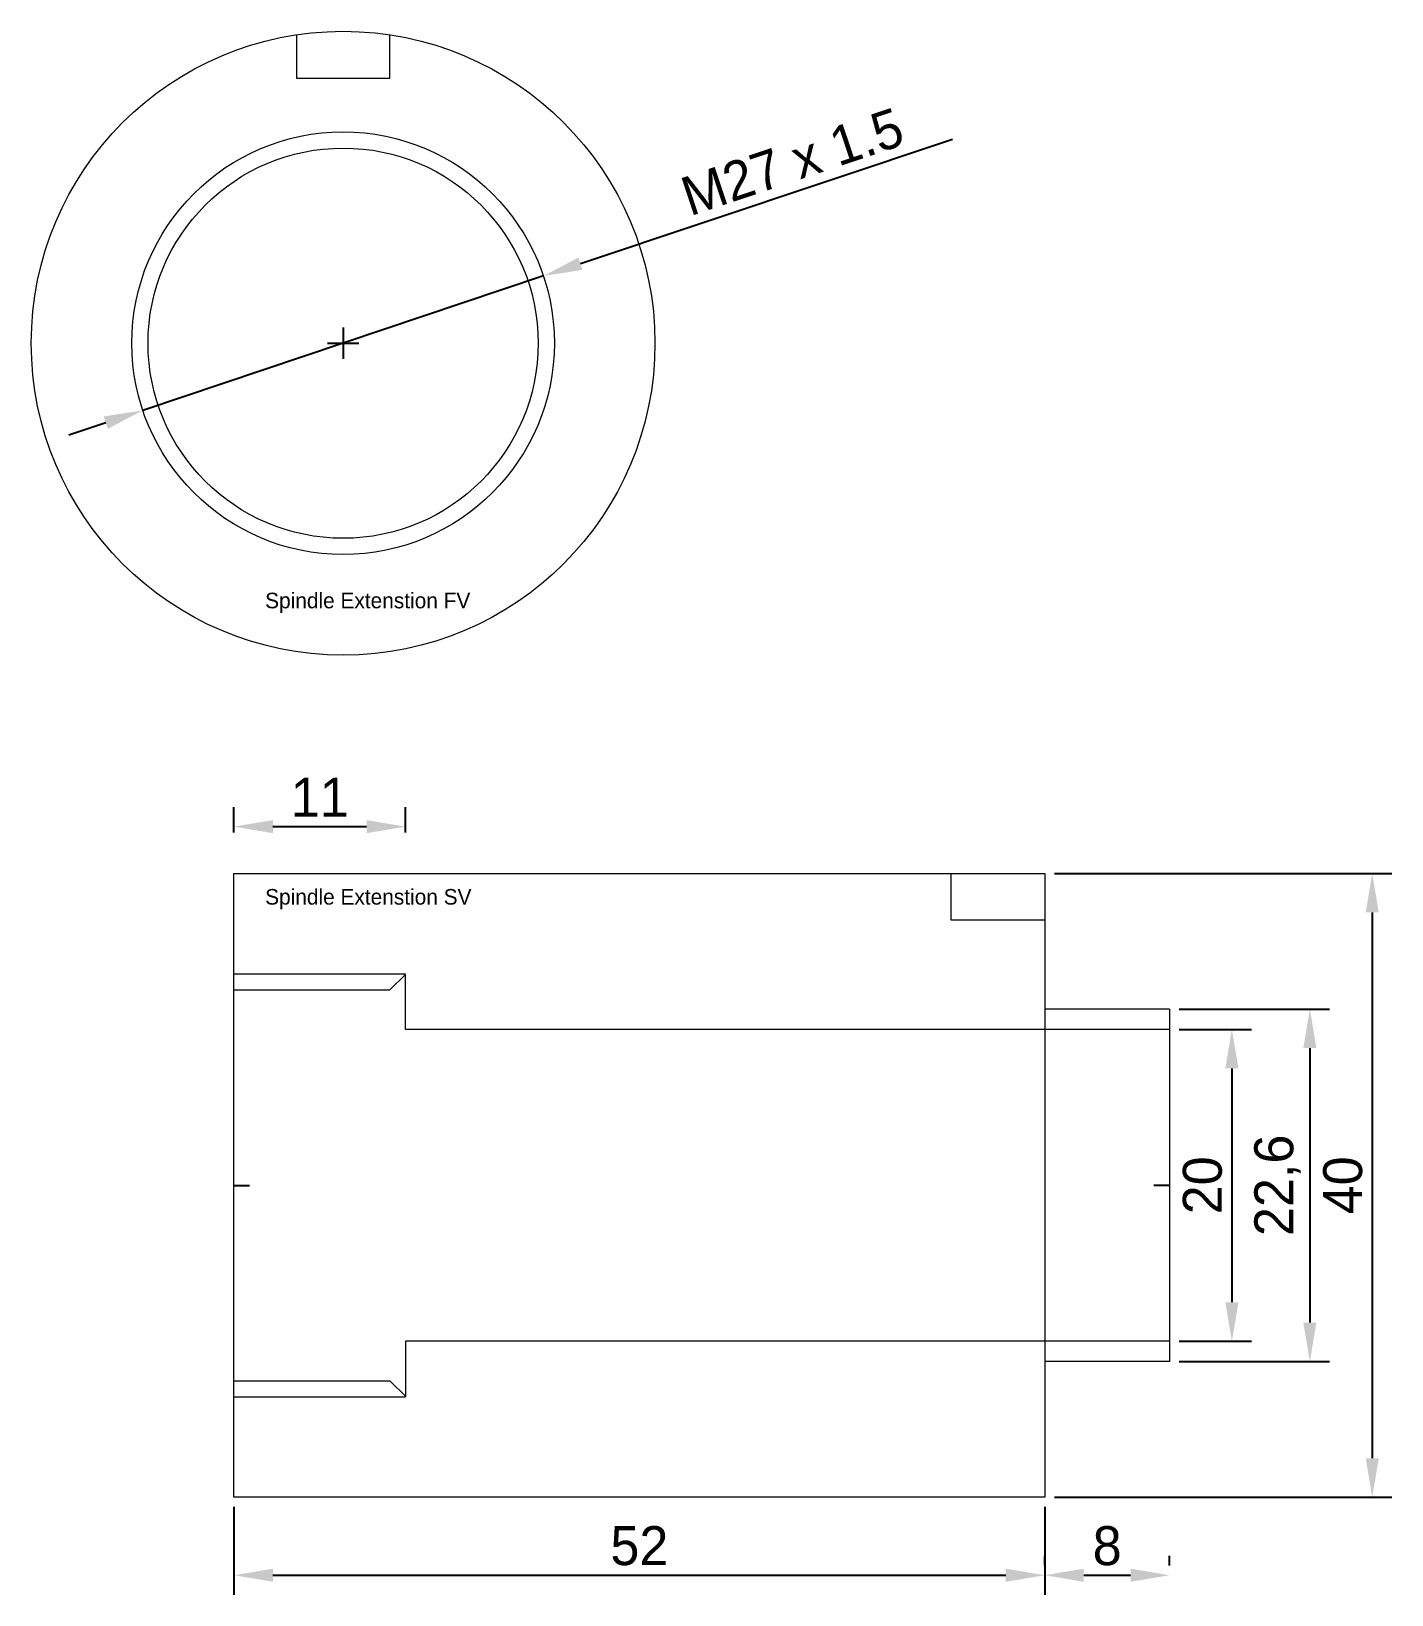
# Model space of a CAD drawing. Header units: millimetres. Extents: x 34 to 121, y 185 to 285.
import ezdxf

# ---------------------------------------------------------------- set-up
doc = ezdxf.new("R2010")
doc.units = ezdxf.units.MM
for name, color, linetype in [('Dim', 1, 'Continuous'), ('Hulplijn', 3, 'Continuous'), ('Text', 7, 'Continuous')]:
    doc.layers.add(name, color=color, linetype=linetype)
for name, color, linetype, lineweight in [('Inner', 8, 'Continuous', 9), ('Main', 7, 'Continuous', 20), ('Screw', 7, 'Continuous', 20)]:
    doc.layers.add(name, color=color, linetype=linetype, lineweight=lineweight)
doc.dimstyles.new('ISO-25', dxfattribs={"dimtxt": 2.5, "dimasz": 2.5, "dimexe": 1.25, "dimexo": 0.625, "dimtad": 1, "dimtxsty": 'Standard', "dimcen": 2.5, "dimadec": 0, "dimazin": 0, "dimtfac": 1, "dimtmove": 0, "dimatfit": 3, "dimfxl": 1, "dimarcsym": 0})

# ---------------------------------------------------------------- blocks, each defined once
blk = doc.blocks.new('SPINDELNUT FV')
at = {"layer": 'Hulplijn'}
for p, q in [((-1, 0), (1, 0)), ((0, 1), (0, -1))]:
    blk.add_line(p, q, dxfattribs=at)
at = {"layer": 'Main'}
for p, q in [((-3, 19.77), (-3, 17)), ((3, 17), (3, 19.77)), ((-3, 17), (3, 17))]:
    blk.add_line(p, q, dxfattribs=at)
blk.add_circle((0, 0), 20, dxfattribs=at)
at = {"layer": 'Screw'}
for radius in [13.55, 12.51]:
    blk.add_circle((0, 0), radius, dxfattribs=at)
at = {"layer": 'Text', "insert": (-5, -16), "char_height": 1, "attachment_point": 1}
blk.add_mtext('Spindle Extenstion FV', dxfattribs=at)
blk = doc.blocks.new('*D10')
at = {"color": 0, "linetype": 'ByBlock', "lineweight": -2}
for p, q in [((69.22, 270.1), (93.08, 278.09)), ((66.85, 269.31), (41.15, 260.69)), ((38.78, 259.9), (36.41, 259.11))]:
    blk.add_line(p, q, dxfattribs=at)
at = {"color": 0, "linetype": 'ByBlock'}
for points in [[(66.85, 269.31), (69.35, 269.7), (69.09, 270.49)], [(41.15, 260.69), (38.91, 259.51), (38.65, 260.3)]]:
    blk.add_solid(points, dxfattribs=at)
at = {"layer": 'DEFPOINTS', "color": 0, "linetype": 'ByBlock'}
for p in [(66.85, 269.31), (41.15, 260.69)]:
    blk.add_point(p, dxfattribs=at)
at = {"color": 0, "linetype": 'ByBlock', "lineweight": -2, "insert": (82.81, 276.63), "char_height": 2.5, "attachment_point": 5, "rotation": 18.5219}
blk.add_mtext('M27 x 1.5', dxfattribs=at)
blk = doc.blocks.new('*D4')
at = {"color": 0, "linetype": 'ByBlock', "lineweight": -2}
for p, q in [((107.62, 221), (112.25, 221)), ((111, 218.5), (111, 203.5)), ((107.62, 201), (112.25, 201))]:
    blk.add_line(p, q, dxfattribs=at)
at = {"color": 0, "linetype": 'ByBlock'}
for points in [[(111, 221), (110.58, 218.5), (111.42, 218.5)], [(111, 201), (110.58, 203.5), (111.42, 203.5)]]:
    blk.add_solid(points, dxfattribs=at)
at = {"layer": 'DEFPOINTS', "color": 0, "linetype": 'ByBlock'}
for p in [(107, 221), (107, 201)]:
    blk.add_point(p, dxfattribs=at)
at = {"color": 0, "linetype": 'ByBlock', "lineweight": -2, "insert": (109.12, 211), "char_height": 2.5, "attachment_point": 5, "rotation": 90}
blk.add_mtext('\\A1;20', dxfattribs=at)
blk = doc.blocks.new('*D5')
at = {"color": 0, "linetype": 'ByBlock', "lineweight": -2}
for p, q in [((107.62, 222.3), (117.25, 222.3)), ((116, 219.8), (116, 202.2)), ((107.62, 199.7), (117.25, 199.7))]:
    blk.add_line(p, q, dxfattribs=at)
at = {"color": 0, "linetype": 'ByBlock'}
for points in [[(116, 222.3), (115.58, 219.8), (116.42, 219.8)], [(116, 199.7), (115.58, 202.2), (116.42, 202.2)]]:
    blk.add_solid(points, dxfattribs=at)
at = {"layer": 'DEFPOINTS', "color": 0, "linetype": 'ByBlock'}
for p in [(107, 222.3), (107, 199.7)]:
    blk.add_point(p, dxfattribs=at)
at = {"color": 0, "linetype": 'ByBlock', "lineweight": -2, "insert": (113.92, 211), "char_height": 2.5, "attachment_point": 5, "rotation": 90}
blk.add_mtext('\\A1;22,6', dxfattribs=at)
blk = doc.blocks.new('*D6')
at = {"color": 0, "linetype": 'ByBlock', "lineweight": -2}
for p, q in [((99.62, 231), (121.25, 231)), ((120, 228.5), (120, 193.5)), ((99.62, 191), (121.25, 191))]:
    blk.add_line(p, q, dxfattribs=at)
at = {"color": 0, "linetype": 'ByBlock'}
for points in [[(120, 231), (119.58, 228.5), (120.42, 228.5)], [(120, 191), (119.58, 193.5), (120.42, 193.5)]]:
    blk.add_solid(points, dxfattribs=at)
at = {"layer": 'DEFPOINTS', "color": 0, "linetype": 'ByBlock'}
for p in [(99, 231), (99, 191)]:
    blk.add_point(p, dxfattribs=at)
at = {"color": 0, "linetype": 'ByBlock', "lineweight": -2, "insert": (118.12, 211), "char_height": 2.5, "attachment_point": 5, "rotation": 90}
blk.add_mtext('\\A1;40', dxfattribs=at)
blk = doc.blocks.new('*D7')
at = {"color": 0, "linetype": 'ByBlock', "lineweight": -2}
for p, q in [((47, 190.38), (47, 184.75)), ((99, 190.38), (99, 184.75)), ((49.5, 186), (96.5, 186))]:
    blk.add_line(p, q, dxfattribs=at)
at = {"color": 0, "linetype": 'ByBlock'}
for points in [[(47, 186), (49.5, 185.58), (49.5, 186.42)], [(99, 186), (96.5, 185.58), (96.5, 186.42)]]:
    blk.add_solid(points, dxfattribs=at)
at = {"layer": 'DEFPOINTS', "color": 0, "linetype": 'ByBlock'}
for p in [(47, 191), (99, 191)]:
    blk.add_point(p, dxfattribs=at)
at = {"color": 0, "linetype": 'ByBlock', "lineweight": -2, "insert": (73, 187.88), "char_height": 2.5, "attachment_point": 5}
blk.add_mtext('\\A1;52', dxfattribs=at)
blk = doc.blocks.new('*D8')
at = {"color": 0, "linetype": 'ByBlock', "lineweight": -2}
for p, q in [((99, 186.62), (99, 187.25)), ((107, 186.62), (107, 187.25)), ((101.5, 186), (104.5, 186))]:
    blk.add_line(p, q, dxfattribs=at)
at = {"color": 0, "linetype": 'ByBlock'}
for points in [[(99, 186), (101.5, 185.58), (101.5, 186.42)], [(107, 186), (104.5, 185.58), (104.5, 186.42)]]:
    blk.add_solid(points, dxfattribs=at)
at = {"layer": 'DEFPOINTS', "color": 0, "linetype": 'ByBlock'}
for p in [(99, 186), (107, 186)]:
    blk.add_point(p, dxfattribs=at)
at = {"color": 0, "linetype": 'ByBlock', "lineweight": -2, "insert": (103, 187.88), "char_height": 2.5, "attachment_point": 5}
blk.add_mtext('\\A1;8', dxfattribs=at)
blk = doc.blocks.new('*D9')
at = {"color": 0, "linetype": 'ByBlock', "lineweight": -2}
for p, q in [((47, 233.62), (47, 235.25)), ((58, 233.62), (58, 235.25)), ((49.5, 234), (55.5, 234))]:
    blk.add_line(p, q, dxfattribs=at)
at = {"color": 0, "linetype": 'ByBlock'}
for points in [[(47, 234), (49.5, 233.58), (49.5, 234.42)], [(58, 234), (55.5, 233.58), (55.5, 234.42)]]:
    blk.add_solid(points, dxfattribs=at)
at = {"layer": 'DEFPOINTS', "color": 0, "linetype": 'ByBlock'}
for p in [(47, 233), (58, 233)]:
    blk.add_point(p, dxfattribs=at)
at = {"color": 0, "linetype": 'ByBlock', "lineweight": -2, "insert": (52.5, 235.88), "char_height": 2.5, "attachment_point": 5}
blk.add_mtext('\\A1;11', dxfattribs=at)

msp = doc.modelspace()

# ---------------------------------------------------------------- linework, layer by layer
at = {"layer": 'Hulplijn'}
for p, q in [((47, 211), (48, 211)), ((107, 211), (106, 211))]:
    msp.add_line(p, q, dxfattribs=at)
at = {"layer": 'Inner'}
for p, q in [((93, 228), (93, 231)), ((99, 228), (93, 228)), ((47, 224.568), (58, 224.568)), ((57, 223.526), (58, 224.526)), ((58, 221), (58, 224.526)), ((47, 223.526), (57, 223.526)), ((107, 221), (58, 221)), ((107, 201), (58, 201)), ((58, 201), (58, 197.432)), ((47, 198.474), (57, 198.474)), ((57, 198.474), (58, 197.474)), ((47, 197.432), (58, 197.432)), ((58, 197.474), (58, 197.432))]:
    msp.add_line(p, q, dxfattribs=at)
at = {"layer": 'Main'}
for p, q in [((47, 231), (99, 231)), ((47, 191), (47, 231)), ((99, 231), (99, 191)), ((107, 222.3), (99, 222.3)), ((107, 222.3), (107, 199.7)), ((107, 199.7), (99, 199.7)), ((99, 191), (47, 191))]:
    msp.add_line(p, q, dxfattribs=at)

# ---------------------------------------------------------------- block references
at = {"layer": 'Dim'}
msp.add_blockref('SPINDELNUT FV', (54, 265), dxfattribs=at)

# ---------------------------------------------------------------- texts
at = {"layer": 'Text', "insert": (49, 230), "char_height": 1, "attachment_point": 1}
msp.add_mtext('Spindle Extenstion SV', dxfattribs=at)

# ---------------------------------------------------------------- dimensions: what is measured, and where the dimension line sits
at = {"layer": 'Dim'}
dim = msp.add_diameter_dim_2p(p1=(41.15, 260.695), p2=(66.85, 269.305), text='M27 x 1.5', dimstyle='ISO-25', dxfattribs=at)
dim.commit()
dim.dimension.update_dxf_attribs({"geometry": '*D10', "text_midpoint": (82.809, 276.629)})
for base, p1, p2, picture, middle in [((58, 234), (47, 233), (58, 233), '*D9', (52.5, 235.875)), ((99, 186), (47, 191), (99, 191), '*D7', (73, 187.875)), ((107, 186), (99, 186), (107, 186), '*D8', (103, 187.875))]:
    dim = msp.add_linear_dim(base=base, p1=p1, p2=p2, dimstyle='ISO-25', dxfattribs=at)
    dim.commit()
    dim.dimension.update_dxf_attribs({"geometry": picture, "text_midpoint": middle})
for base, p1, p2, picture, middle in [((120, 191), (99, 231), (99, 191), '*D6', (118.125, 211)), ((116, 199.7), (107, 222.3), (107, 199.7), '*D5', (113.917, 211)), ((111, 201), (107, 221), (107, 201), '*D4', (109.125, 211))]:
    dim = msp.add_linear_dim(base=base, p1=p1, p2=p2, angle=90, dimstyle='ISO-25', dxfattribs=at)
    dim.commit()
    dim.dimension.update_dxf_attribs({"geometry": picture, "text_midpoint": middle})

doc.saveas('drawing.dxf')
